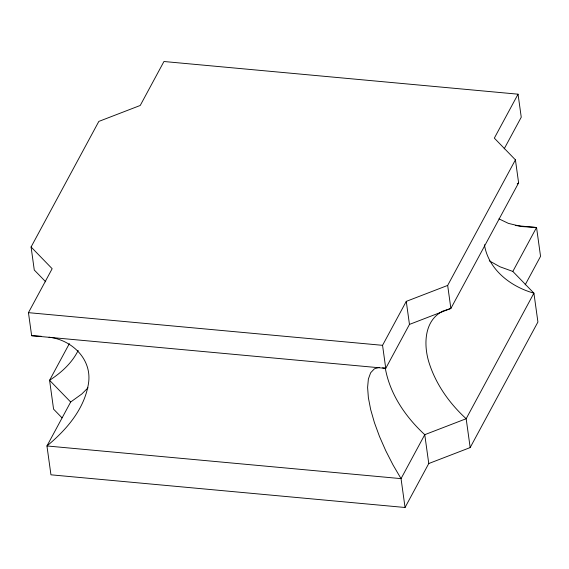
<?xml version="1.0" encoding="UTF-8"?>
<svg xmlns="http://www.w3.org/2000/svg" width="569" height="569" viewBox="0 0 569 569"><rect width="100%" height="100%" fill="white"/><g stroke="black" fill="none" stroke-linecap="round" stroke-linejoin="round"><path stroke-width="0.85" d="M78.173 350.44C72.007 363.05 61.21 372.745 49.581 380.291L53.578 409.147L62.014 417.838M45.719 281.819L34.275 270.026L31.082 246.989L98.828 121.417L140.237 105.464L163.95 61.509L518.046 94.184L521.247 117.214L504.191 148.829M518.046 94.184L494.333 138.132L515.422 159.853L447.668 285.425L406.266 301.378L409.46 324.415L385.746 368.363L31.644 335.696L28.45 312.658L52.163 268.71L31.082 246.989M69.354 343.633L49.581 380.291L70.663 402.013L46.95 445.961L50.954 474.816L405.05 507.491L428.763 463.536L424.759 434.68C405.498 416.899 389.715 393.904 385.206 367.688M382.617 367.851L385.746 368.363L382.553 345.326L406.266 301.378M515.422 159.853L518.615 182.884L450.868 308.462L409.46 324.415M428.763 463.536L470.172 447.583L537.918 322.011L533.914 293.156L512.833 271.434L536.546 227.486L515.301 225.523M525.159 284.87L540.55 256.342L536.546 227.486L521.652 226.562L508.451 223.397L498.949 218.852M87.975 387.845L81.787 394.018L70.663 402.013M517.221 183.887L518.615 182.884M441.907 311.641C423.969 321.3 423.606 345.17 428.948 362.382C435.797 384.196 449.403 403.378 466.167 418.727L470.172 447.583M442.59 311.172L450.868 308.462L447.668 285.425M379.487 367.339L374.409 368.812L370.661 372.745L368.371 379.018L367.602 387.425L368.378 397.724L370.682 409.595L374.43 422.66L379.516 436.53L385.782 450.776L393.03 464.951L401.045 478.636L405.05 507.491M31.644 335.696L41.288 336.293M28.45 312.658L382.553 345.326M49.019 337.211C71.943 339.814 92.342 359.295 88.472 383.556C84.383 409.232 66.374 429.915 46.95 445.961L401.045 478.636L424.759 434.68L466.167 418.727L533.914 293.156C510.777 286.804 488.38 269.564 484.411 244.698M512.833 271.434L499.952 266.776L489.262 260.815"/></g></svg>
